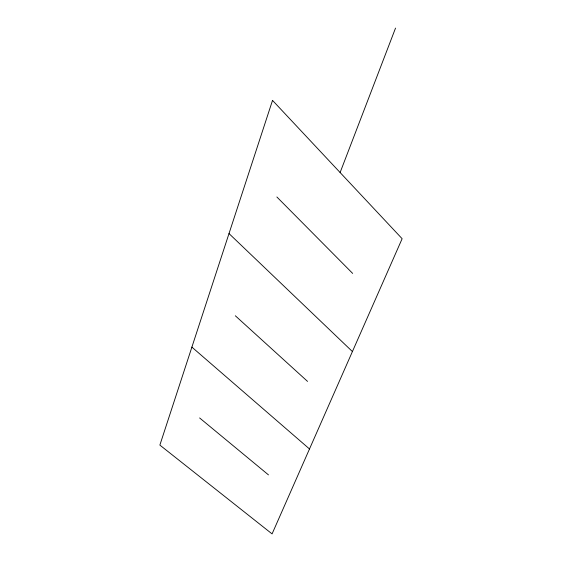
<?xml version="1.0" encoding="UTF-8"?>
<svg xmlns="http://www.w3.org/2000/svg" width="562" height="562" viewBox="0 0 562 562"><rect width="100%" height="100%" fill="white"/><g stroke="black" fill="none" stroke-linecap="round" stroke-linejoin="round"><path stroke-width="0.84" d="M340.115 172.527L395.529 28.1M199.622 417.952L268.481 474.897M191.888 347.119L309.5 448.968M235.338 315.781L307.547 381.401M229.001 233.567L352.416 351.559M276.869 196.974L352.662 273.42M272.528 100.401L159.868 445.097L272.078 533.9L402.132 238.717L272.528 100.401"/></g></svg>
